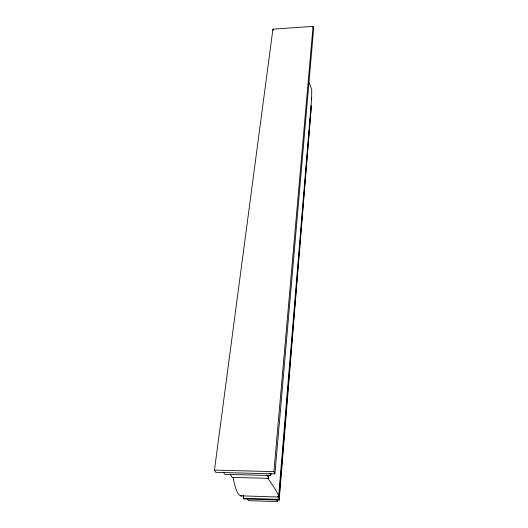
<?xml version="1.0" encoding="UTF-8"?>
<svg xmlns="http://www.w3.org/2000/svg" width="528" height="528" viewBox="0 0 528 528"><rect width="100%" height="100%" fill="white"/><g stroke="black" fill="none" stroke-linecap="round" stroke-linejoin="round"><path stroke-width="0.79" d="M240.583 495.832L278.599 497.006L311.659 97.746L311.731 89.496L309.25 82.916M279.22 500.075L278.89 499.363L311.355 105.547L279.22 500.075L243.672 498.953L243.263 498.241L243.586 495.251M247.335 498.703L248.437 500.669L277.57 501.6L277.708 499.957M274.91 473.88L273.913 471.636L313.045 26.4L272.923 29.165L214.454 470.118L215.813 472.349L274.91 473.88L313.546 29.806L313.045 26.4M223.45 472.223L224.677 474.309L270.811 475.53L271.029 473.068M230.228 474.091L232.102 477.371L268.574 478.355L268.871 475.075M311.23 99.317L311.659 97.746M214.454 470.118L273.913 471.636M243.263 498.241L278.89 499.363M277.378 496.63L278.599 497.006L277.972 494.076L274.19 487.496L267.835 478.243M276.632 499.627L277.57 501.6M266.858 474.698L268.574 478.355M269.848 473.425L270.811 475.53M272.923 29.165L273.194 30.512M242.081 495.977A58.76 12.263 -88.3 0 1 233.158 477.503"/></g></svg>
